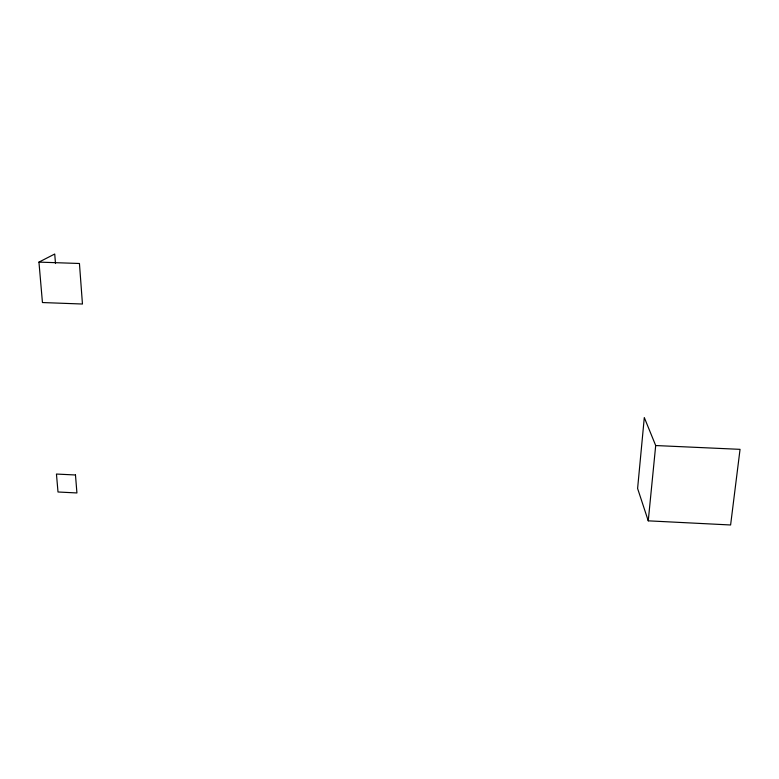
<?xml version="1.0" encoding="UTF-8"?>
<svg xmlns="http://www.w3.org/2000/svg" width="779" height="779" viewBox="0 0 779 779"><rect width="100%" height="100%" fill="white"/><g stroke="black" fill="none" stroke-linecap="round" stroke-linejoin="round"><path stroke-width="1.17" d="M648.255 520.839L655.694 445.539L644.301 417.563L637.602 488.482L648.255 520.839L730.605 524.978L740.05 449.347L655.694 445.539M38.95 262.114L79.439 263.487L82.457 304.024L42.446 302.544L38.95 262.114L54.725 254.022L55.494 263.506M75.475 474.986L56.448 474.051L58.006 491.997L76.926 492.951L75.475 474.986"/></g></svg>
